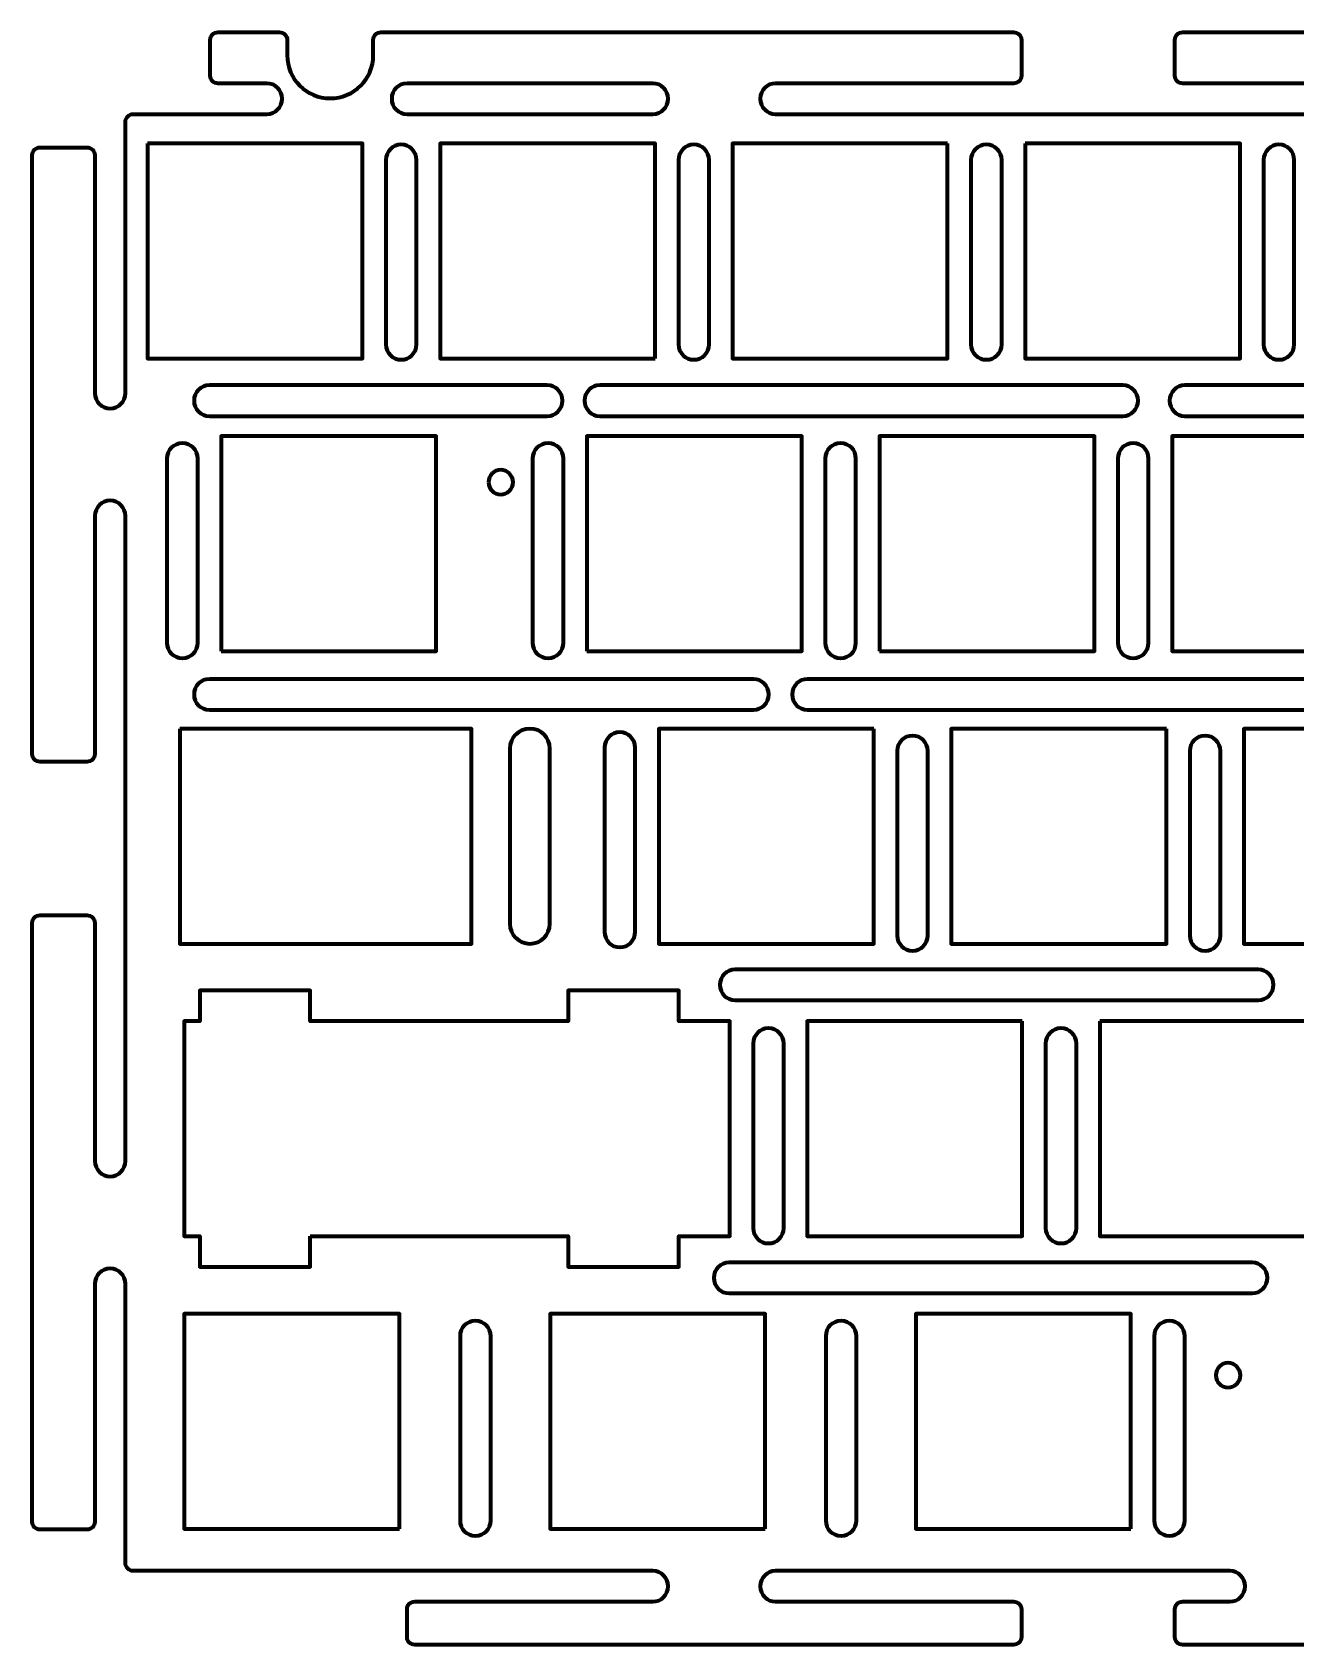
# Model space of a CAD drawing. Header units: millimetres. Extents: x -62 to 277, y -192 to -87.
# Drawn here: x -61.6 to 20.7, y -192.2 to -87.2 of the extents above; entities that cross this region are included whole.
import ezdxf

# ---------------------------------------------------------------- set-up
doc = ezdxf.new("R2010")
doc.units = ezdxf.units.MM
doc.header["$MEASUREMENT"] = 0
doc.layers.add('Layer 1', color=7, linetype='Continuous', lineweight=0)

msp = doc.modelspace()

# ---------------------------------------------------------------- linework, layer by layer
at = {"layer": 'Layer 1', "color": 18, "lineweight": 70, "true_color": 0x010101}
for points, knots in [([(274.63, -134.7), (274.63, -134.7), (276.71, -134.7), (276.71, -134.7), (276.98, -134.7), (277.21, -134.48), (277.21, -134.2), (277.21, -134.2), (277.21, -95.2), (277.21, -95.2), (277.21, -94.92), (276.98, -94.7), (276.71, -94.7), (276.71, -94.7), (274.63, -94.7), (274.63, -94.7), (274.35, -94.7), (274.13, -94.92), (274.13, -95.2), (274.13, -95.2), (274.13, -110.7), (274.13, -110.7), (274.13, -111.25), (273.68, -111.7), (273.13, -111.7), (272.57, -111.7), (272.13, -111.25), (272.13, -110.7), (272.13, -110.7), (272.13, -93.03), (272.13, -93.03), (272.13, -92.76), (271.9, -92.53), (271.63, -92.53), (271.63, -92.53), (232.02, -92.53), (232.02, -92.53), (231.47, -92.53), (231.02, -92.09), (231.02, -91.53), (231.02, -90.98), (231.47, -90.53), (232.02, -90.53), (232.02, -90.53), (252.31, -90.53), (252.31, -90.53), (252.58, -90.53), (252.81, -90.31), (252.81, -90.03), (252.81, -90.03), (252.81, -87.7), (252.81, -87.7), (252.81, -87.42), (252.58, -87.2), (252.31, -87.2), (252.31, -87.2), (213.31, -87.2), (213.31, -87.2), (213.03, -87.2), (212.81, -87.42), (212.81, -87.7), (212.81, -87.7), (212.81, -90.03), (212.81, -90.03), (212.81, -90.31), (213.03, -90.53), (213.31, -90.53), (213.31, -90.53), (214.62, -90.53), (214.62, -90.53), (215.17, -90.53), (215.62, -90.98), (215.62, -91.53), (215.62, -92.09), (215.17, -92.53), (214.62, -92.53), (214.62, -92.53), (212.81, -92.53), (212.81, -92.53), (212.81, -92.53), (203.31, -92.53), (203.31, -92.53), (203.03, -92.53), (202.81, -92.31), (202.81, -92.03), (202.81, -92.03), (202.81, -87.7), (202.81, -87.7), (202.81, -87.42), (202.58, -87.2), (202.31, -87.2), (202.31, -87.2), (163.31, -87.2), (163.31, -87.2), (163.03, -87.2), (162.81, -87.42), (162.81, -87.7), (162.81, -87.7), (162.81, -90.03), (162.81, -90.03), (162.81, -90.31), (163.03, -90.53), (163.31, -90.53), (163.31, -90.53), (178.81, -90.53), (178.81, -90.53), (179.36, -90.53), (179.81, -90.98), (179.81, -91.53), (179.81, -92.09), (179.36, -92.53), (178.81, -92.53), (178.81, -92.53), (162.81, -92.53), (162.81, -92.53), (162.81, -92.53), (136.81, -92.53), (136.81, -92.53), (136.26, -92.53), (135.81, -92.09), (135.81, -91.53), (135.81, -90.98), (136.26, -90.53), (136.81, -90.53), (136.81, -90.53), (152.31, -90.53), (152.31, -90.53), (152.58, -90.53), (152.81, -90.31), (152.81, -90.03), (152.81, -90.03), (152.81, -87.7), (152.81, -87.7), (152.81, -87.42), (152.58, -87.2), (152.31, -87.2), (152.31, -87.2), (113.31, -87.2), (113.31, -87.2), (113.03, -87.2), (112.81, -87.42), (112.81, -87.7), (112.81, -87.7), (112.81, -90.03), (112.81, -90.03), (112.81, -90.31), (113.03, -90.53), (113.31, -90.53), (113.31, -90.53), (128.81, -90.53), (128.81, -90.53), (129.36, -90.53), (129.81, -90.98), (129.81, -91.53), (129.81, -92.09), (129.36, -92.53), (128.81, -92.53), (128.81, -92.53), (112.81, -92.53), (112.81, -92.53), (112.81, -92.53), (86.81, -92.53), (86.81, -92.53), (86.26, -92.53), (85.81, -92.09), (85.81, -91.53), (85.81, -90.98), (86.26, -90.53), (86.81, -90.53), (86.81, -90.53), (102.31, -90.53), (102.31, -90.53), (102.58, -90.53), (102.81, -90.31), (102.81, -90.03), (102.81, -90.03), (102.81, -87.7), (102.81, -87.7), (102.81, -87.42), (102.58, -87.2), (102.31, -87.2), (102.31, -87.2), (63.31, -87.2), (63.31, -87.2), (63.03, -87.2), (62.81, -87.42), (62.81, -87.7), (62.81, -87.7), (62.81, -90.03), (62.81, -90.03), (62.81, -90.31), (63.03, -90.53), (63.31, -90.53), (63.31, -90.53), (78.81, -90.53), (78.81, -90.53), (79.36, -90.53), (79.81, -90.98), (79.81, -91.53), (79.81, -92.09), (79.36, -92.53), (78.81, -92.53), (78.81, -92.53), (62.81, -92.53), (62.81, -92.53), (62.81, -92.53), (36.81, -92.53), (36.81, -92.53), (36.26, -92.53), (35.81, -92.09), (35.81, -91.53), (35.81, -90.98), (36.26, -90.53), (36.81, -90.53), (36.81, -90.53), (52.31, -90.53), (52.31, -90.53), (52.58, -90.53), (52.81, -90.31), (52.81, -90.03), (52.81, -90.03), (52.81, -87.7), (52.81, -87.7), (52.81, -87.42), (52.58, -87.2), (52.31, -87.2), (52.31, -87.2), (13.31, -87.2), (13.31, -87.2), (13.03, -87.2), (12.81, -87.42), (12.81, -87.7), (12.81, -87.7), (12.81, -90.03), (12.81, -90.03), (12.81, -90.31), (13.03, -90.53), (13.31, -90.53), (13.31, -90.53), (28.81, -90.53), (28.81, -90.53), (29.36, -90.53), (29.81, -90.98), (29.81, -91.53), (29.81, -92.09), (29.36, -92.53), (28.81, -92.53), (28.81, -92.53), (13.08, -92.53), (13.08, -92.53), (13.08, -92.53), (12.81, -92.53), (12.81, -92.53), (12.81, -92.53), (-13.19, -92.53), (-13.19, -92.53), (-13.74, -92.53), (-14.19, -92.09), (-14.19, -91.53), (-14.19, -90.98), (-13.74, -90.53), (-13.19, -90.53), (-13.19, -90.53), (2.31, -90.53), (2.31, -90.53), (2.58, -90.53), (2.81, -90.31), (2.81, -90.03), (2.81, -90.03), (2.81, -87.7), (2.81, -87.7), (2.81, -87.42), (2.58, -87.2), (2.31, -87.2), (2.31, -87.2), (-38.89, -87.2), (-38.89, -87.2), (-39.17, -87.2), (-39.39, -87.42), (-39.39, -87.7), (-39.39, -87.7), (-39.39, -88.7), (-39.39, -88.7), (-39.39, -90.25), (-40.65, -91.5), (-42.19, -91.5), (-43.74, -91.5), (-44.99, -90.25), (-44.99, -88.7), (-44.99, -88.7), (-44.99, -87.7), (-44.99, -87.7), (-44.99, -87.42), (-45.22, -87.2), (-45.49, -87.2), (-45.49, -87.2), (-49.5, -87.2), (-49.5, -87.2), (-49.78, -87.2), (-50, -87.42), (-50, -87.7), (-50, -87.7), (-50, -90.03), (-50, -90.03), (-50, -90.31), (-49.78, -90.53), (-49.5, -90.53), (-49.5, -90.53), (-46.32, -90.53), (-46.32, -90.53), (-45.77, -90.53), (-45.32, -90.98), (-45.32, -91.53), (-45.32, -92.09), (-45.77, -92.53), (-46.32, -92.53), (-46.32, -92.53), (-55.02, -92.53), (-55.02, -92.53), (-55.3, -92.53), (-55.52, -92.76), (-55.52, -93.03), (-55.52, -93.03), (-55.52, -110.7), (-55.52, -110.7), (-55.52, -111.25), (-55.97, -111.7), (-56.52, -111.7), (-57.07, -111.7), (-57.52, -111.25), (-57.52, -110.7), (-57.52, -110.7), (-57.52, -95.2), (-57.52, -95.2), (-57.52, -94.92), (-57.75, -94.7), (-58.02, -94.7), (-58.02, -94.7), (-61.09, -94.7), (-61.09, -94.7), (-61.37, -94.7), (-61.59, -94.92), (-61.59, -95.2), (-61.59, -95.2), (-61.59, -134.2), (-61.59, -134.2), (-61.59, -134.48), (-61.37, -134.7), (-61.09, -134.7), (-61.09, -134.7), (-58.02, -134.7), (-58.02, -134.7), (-57.75, -134.7), (-57.52, -134.48), (-57.52, -134.2), (-57.52, -134.2), (-57.52, -118.7), (-57.52, -118.7), (-57.52, -118.15), (-57.07, -117.7), (-56.52, -117.7), (-55.97, -117.7), (-55.52, -118.15), (-55.52, -118.7), (-55.52, -118.7), (-55.52, -160.7), (-55.52, -160.7), (-55.52, -161.25), (-55.97, -161.7), (-56.52, -161.7), (-57.07, -161.7), (-57.52, -161.25), (-57.52, -160.7), (-57.52, -160.7), (-57.52, -145.2), (-57.52, -145.2), (-57.52, -144.92), (-57.75, -144.7), (-58.02, -144.7), (-58.02, -144.7), (-61.09, -144.7), (-61.09, -144.7), (-61.37, -144.7), (-61.59, -144.92), (-61.59, -145.2), (-61.59, -145.2), (-61.59, -184.2), (-61.59, -184.2), (-61.59, -184.48), (-61.37, -184.7), (-61.09, -184.7), (-61.09, -184.7), (-58.02, -184.7), (-58.02, -184.7), (-57.75, -184.7), (-57.52, -184.48), (-57.52, -184.2), (-57.52, -184.2), (-57.52, -168.7), (-57.52, -168.7), (-57.52, -168.15), (-57.07, -167.7), (-56.52, -167.7), (-55.97, -167.7), (-55.52, -168.15), (-55.52, -168.7), (-55.52, -168.7), (-55.52, -186.89), (-55.52, -186.89), (-55.52, -187.17), (-55.3, -187.39), (-55.02, -187.39), (-55.02, -187.39), (-21.19, -187.39), (-21.19, -187.39), (-20.64, -187.39), (-20.19, -187.84), (-20.19, -188.39), (-20.19, -188.95), (-20.64, -189.39), (-21.19, -189.39), (-21.19, -189.39), (-36.69, -189.39), (-36.69, -189.39), (-36.97, -189.39), (-37.19, -189.62), (-37.19, -189.89), (-37.19, -189.89), (-37.19, -191.7), (-37.19, -191.7), (-37.19, -191.98), (-36.97, -192.2), (-36.69, -192.2), (-36.69, -192.2), (2.31, -192.2), (2.31, -192.2), (2.58, -192.2), (2.81, -191.98), (2.81, -191.7), (2.81, -191.7), (2.81, -189.89), (2.81, -189.89), (2.81, -189.62), (2.58, -189.39), (2.31, -189.39), (2.31, -189.39), (-13.19, -189.39), (-13.19, -189.39), (-13.74, -189.39), (-14.19, -188.95), (-14.19, -188.39), (-14.19, -187.84), (-13.74, -187.39), (-13.19, -187.39), (-13.19, -187.39), (16.38, -187.39), (16.38, -187.39), (16.93, -187.39), (17.38, -187.84), (17.38, -188.39), (17.38, -188.95), (16.93, -189.39), (16.38, -189.39), (16.38, -189.39), (13.31, -189.39), (13.31, -189.39), (13.03, -189.39), (12.81, -189.62), (12.81, -189.89), (12.81, -189.89), (12.81, -191.7), (12.81, -191.7), (12.81, -191.98), (13.03, -192.2), (13.31, -192.2), (13.31, -192.2), (52.31, -192.2), (52.31, -192.2), (52.58, -192.2), (52.81, -191.98), (52.81, -191.7), (52.81, -191.7), (52.81, -187.89), (52.81, -187.89), (52.81, -187.62), (53.03, -187.39), (53.31, -187.39), (53.31, -187.39), (78.81, -187.39), (78.81, -187.39), (79.36, -187.39), (79.81, -187.84), (79.81, -188.39), (79.81, -188.95), (79.36, -189.39), (78.81, -189.39), (78.81, -189.39), (63.31, -189.39), (63.31, -189.39), (63.03, -189.39), (62.81, -189.62), (62.81, -189.89), (62.81, -189.89), (62.81, -191.7), (62.81, -191.7), (62.81, -191.98), (63.03, -192.2), (63.31, -192.2), (63.31, -192.2), (102.31, -192.2), (102.31, -192.2), (102.58, -192.2), (102.81, -191.98), (102.81, -191.7), (102.81, -191.7), (102.81, -189.89), (102.81, -189.89), (102.81, -189.62), (102.58, -189.39), (102.31, -189.39), (102.31, -189.39), (101.67, -189.39), (101.67, -189.39), (101.11, -189.39), (100.67, -188.95), (100.67, -188.39), (100.67, -187.84), (101.11, -187.39), (101.67, -187.39), (101.67, -187.39), (114.29, -187.39), (114.29, -187.39), (114.84, -187.39), (115.29, -187.84), (115.29, -188.39), (115.29, -188.95), (114.84, -189.39), (114.29, -189.39), (114.29, -189.39), (113.31, -189.39), (113.31, -189.39), (113.03, -189.39), (112.81, -189.62), (112.81, -189.89), (112.81, -189.89), (112.81, -191.7), (112.81, -191.7), (112.81, -191.98), (113.03, -192.2), (113.31, -192.2), (113.31, -192.2), (152.31, -192.2), (152.31, -192.2), (152.58, -192.2), (152.81, -191.98), (152.81, -191.7), (152.81, -191.7), (152.81, -189.89), (152.81, -189.89), (152.81, -189.62), (152.58, -189.39), (152.31, -189.39), (152.31, -189.39), (136.81, -189.39), (136.81, -189.39), (136.26, -189.39), (135.81, -188.95), (135.81, -188.39), (135.81, -187.84), (136.26, -187.39), (136.81, -187.39), (136.81, -187.39), (178.81, -187.39), (178.81, -187.39), (179.36, -187.39), (179.81, -187.84), (179.81, -188.39), (179.81, -188.95), (179.36, -189.39), (178.81, -189.39), (178.81, -189.39), (163.31, -189.39), (163.31, -189.39), (163.03, -189.39), (162.81, -189.62), (162.81, -189.89), (162.81, -189.89), (162.81, -191.7), (162.81, -191.7), (162.81, -191.98), (163.03, -192.2), (163.31, -192.2), (163.31, -192.2), (202.31, -192.2), (202.31, -192.2), (202.58, -192.2), (202.81, -191.98), (202.81, -191.7), (202.81, -191.7), (202.81, -189.89), (202.81, -189.89), (202.81, -189.62), (202.58, -189.39), (202.31, -189.39), (202.31, -189.39), (186.81, -189.39), (186.81, -189.39), (186.26, -189.39), (185.81, -188.95), (185.81, -188.39), (185.81, -187.84), (186.26, -187.39), (186.81, -187.39), (186.81, -187.39), (228.81, -187.39), (228.81, -187.39), (229.36, -187.39), (229.81, -187.84), (229.81, -188.39), (229.81, -188.95), (229.36, -189.39), (228.81, -189.39), (228.81, -189.39), (213.31, -189.39), (213.31, -189.39), (213.03, -189.39), (212.81, -189.62), (212.81, -189.89), (212.81, -189.89), (212.81, -191.7), (212.81, -191.7), (212.81, -191.98), (213.03, -192.2), (213.31, -192.2), (213.31, -192.2), (254.51, -192.2), (254.51, -192.2), (254.78, -192.2), (255.01, -191.98), (255.01, -191.7), (255.01, -191.7), (255.01, -190.7), (255.01, -190.7), (255.01, -189.15), (256.26, -187.9), (257.81, -187.9), (259.35, -187.9), (260.61, -189.15), (260.61, -190.7), (260.61, -190.7), (260.61, -191.7), (260.61, -191.7), (260.61, -191.98), (260.83, -192.2), (261.11, -192.2), (261.11, -192.2), (263.33, -192.2), (263.33, -192.2), (263.6, -192.2), (263.83, -191.98), (263.83, -191.7), (263.83, -191.7), (263.83, -187.89), (263.83, -187.89), (263.83, -187.62), (264.05, -187.39), (264.33, -187.39), (264.33, -187.39), (271.63, -187.39), (271.63, -187.39), (271.9, -187.39), (272.13, -187.17), (272.13, -186.89), (272.13, -186.89), (272.13, -168.7), (272.13, -168.7), (272.13, -168.15), (272.57, -167.7), (273.13, -167.7), (273.68, -167.7), (274.13, -168.15), (274.13, -168.7), (274.13, -168.7), (274.13, -184.2), (274.13, -184.2), (274.13, -184.48), (274.35, -184.7), (274.63, -184.7), (274.63, -184.7), (276.71, -184.7), (276.71, -184.7), (276.98, -184.7), (277.21, -184.48), (277.21, -184.2), (277.21, -184.2), (277.21, -145.2), (277.21, -145.2), (277.21, -144.92), (276.98, -144.7), (276.71, -144.7), (276.71, -144.7), (274.63, -144.7), (274.63, -144.7), (274.35, -144.7), (274.13, -144.92), (274.13, -145.2), (274.13, -145.2), (274.13, -160.7), (274.13, -160.7), (274.13, -161.25), (273.68, -161.7), (273.13, -161.7), (272.57, -161.7), (272.13, -161.25), (272.13, -160.7), (272.13, -160.7), (272.13, -134.7), (272.13, -134.7), (272.13, -134.7), (272.13, -118.7), (272.13, -118.7), (272.13, -118.15), (272.57, -117.7), (273.13, -117.7), (273.68, -117.7), (274.13, -118.15), (274.13, -118.7), (274.13, -118.7), (274.13, -134.2), (274.13, -134.2), (274.13, -134.48), (274.35, -134.7), (274.63, -134.7)], [0, 0, 0, 0, 1, 1, 1, 2, 2, 2, 3, 3, 3, 4, 4, 4, 5, 5, 5, 6, 6, 6, 7, 7, 7, 8, 8, 8, 9, 9, 9, 10, 10, 10, 11, 11, 11, 12, 12, 12, 13, 13, 13, 14, 14, 14, 15, 15, 15, 16, 16, 16, 17, 17, 17, 18, 18, 18, 19, 19, 19, 20, 20, 20, 21, 21, 21, 22, 22, 22, 23, 23, 23, 24, 24, 24, 25, 25, 25, 26, 26, 26, 27, 27, 27, 28, 28, 28, 29, 29, 29, 30, 30, 30, 31, 31, 31, 32, 32, 32, 33, 33, 33, 34, 34, 34, 35, 35, 35, 36, 36, 36, 37, 37, 37, 38, 38, 38, 39, 39, 39, 40, 40, 40, 41, 41, 41, 42, 42, 42, 43, 43, 43, 44, 44, 44, 45, 45, 45, 46, 46, 46, 47, 47, 47, 48, 48, 48, 49, 49, 49, 50, 50, 50, 51, 51, 51, 52, 52, 52, 53, 53, 53, 54, 54, 54, 55, 55, 55, 56, 56, 56, 57, 57, 57, 58, 58, 58, 59, 59, 59, 60, 60, 60, 61, 61, 61, 62, 62, 62, 63, 63, 63, 64, 64, 64, 65, 65, 65, 66, 66, 66, 67, 67, 67, 68, 68, 68, 69, 69, 69, 70, 70, 70, 71, 71, 71, 72, 72, 72, 73, 73, 73, 74, 74, 74, 75, 75, 75, 76, 76, 76, 77, 77, 77, 78, 78, 78, 79, 79, 79, 80, 80, 80, 81, 81, 81, 82, 82, 82, 83, 83, 83, 84, 84, 84, 85, 85, 85, 86, 86, 86, 87, 87, 87, 88, 88, 88, 89, 89, 89, 90, 90, 90, 91, 91, 91, 92, 92, 92, 93, 93, 93, 94, 94, 94, 95, 95, 95, 96, 96, 96, 97, 97, 97, 98, 98, 98, 99, 99, 99, 100, 100, 100, 101, 101, 101, 102, 102, 102, 103, 103, 103, 104, 104, 104, 105, 105, 105, 106, 106, 106, 107, 107, 107, 108, 108, 108, 109, 109, 109, 110, 110, 110, 111, 111, 111, 112, 112, 112, 113, 113, 113, 114, 114, 114, 115, 115, 115, 116, 116, 116, 117, 117, 117, 118, 118, 118, 119, 119, 119, 120, 120, 120, 121, 121, 121, 122, 122, 122, 123, 123, 123, 124, 124, 124, 125, 125, 125, 126, 126, 126, 127, 127, 127, 128, 128, 128, 129, 129, 129, 130, 130, 130, 131, 131, 131, 132, 132, 132, 133, 133, 133, 134, 134, 134, 135, 135, 135, 136, 136, 136, 137, 137, 137, 138, 138, 138, 139, 139, 139, 140, 140, 140, 141, 141, 141, 142, 142, 142, 143, 143, 143, 144, 144, 144, 145, 145, 145, 146, 146, 146, 147, 147, 147, 148, 148, 148, 149, 149, 149, 150, 150, 150, 151, 151, 151, 152, 152, 152, 153, 153, 153, 154, 154, 154, 155, 155, 155, 156, 156, 156, 157, 157, 157, 158, 158, 158, 159, 159, 159, 160, 160, 160, 161, 161, 161, 162, 162, 162, 163, 163, 163, 164, 164, 164, 165, 165, 165, 166, 166, 166, 167, 167, 167, 168, 168, 168, 169, 169, 169, 170, 170, 170, 171, 171, 171, 172, 172, 172, 173, 173, 173, 174, 174, 174, 175, 175, 175, 176, 176, 176, 177, 177, 177, 178, 178, 178, 179, 179, 179, 180, 180, 180, 181, 181, 181, 182, 182, 182, 183, 183, 183, 184, 184, 184, 185, 185, 185, 186, 186, 186, 187, 187, 187, 188, 188, 188, 189, 189, 189, 190, 190, 190, 191, 191, 191, 192, 192, 192, 193, 193, 193, 194, 194, 194, 195, 195, 195, 196, 196, 196, 197, 197, 197, 198, 198, 198, 199, 199, 199, 200, 200, 200, 201, 201, 201, 202, 202, 202, 203, 203, 203, 204, 204, 204, 205, 205, 205, 206, 206, 206, 207, 207, 207, 208, 208, 208, 209, 209, 209, 210, 210, 210, 211, 211, 211, 212, 212, 212, 213, 213, 213, 214, 214, 214, 215, 215, 215, 216, 216, 216, 217, 217, 217, 218, 218, 218, 219, 219, 219, 220, 220, 220, 221, 221, 221, 222, 222, 222, 223, 223, 223, 224, 224, 224, 225, 225, 225, 226, 226, 226, 227, 227, 227, 228, 228, 228, 229, 229, 229, 230, 230, 230, 231, 231, 231, 232, 232, 232, 233, 233, 233, 234, 234, 234, 235, 235, 235, 236, 236, 236, 237, 237, 237, 238, 238, 238, 239, 239, 239, 240, 240, 240, 241, 241, 241, 242, 242, 242, 243, 243, 243, 244, 244, 244, 244]), ([(-21.19, -92.53), (-21.19, -92.53), (-37.19, -92.53), (-37.19, -92.53), (-37.74, -92.53), (-38.19, -92.09), (-38.19, -91.53), (-38.19, -91.53), (-38.19, -91.53), (-38.19, -91.53), (-38.19, -90.98), (-37.74, -90.53), (-37.19, -90.53), (-37.19, -90.53), (-21.19, -90.53), (-21.19, -90.53), (-20.64, -90.53), (-20.19, -90.98), (-20.19, -91.53), (-20.19, -91.53), (-20.19, -91.53), (-20.19, -91.53), (-20.19, -92.09), (-20.64, -92.53), (-21.19, -92.53)], [0, 0, 0, 0, 1, 1, 1, 2, 2, 2, 3, 3, 3, 4, 4, 4, 5, 5, 5, 6, 6, 6, 7, 7, 7, 8, 8, 8, 8]), ([(-54.09, -94.45), (-54.09, -94.45), (-40.09, -94.45), (-40.09, -94.45), (-40.09, -94.45), (-40.09, -108.45), (-40.09, -108.45), (-40.09, -108.45), (-54.09, -108.45), (-54.09, -108.45), (-54.09, -108.45), (-54.09, -94.45), (-54.09, -94.45)], [0, 0, 0, 0, 1, 1, 1, 2, 2, 2, 3, 3, 3, 4, 4, 4, 4]), ([(-21.04, -108.45), (-21.04, -108.45), (-35.04, -108.45), (-35.04, -108.45), (-35.04, -108.45), (-35.04, -94.45), (-35.04, -94.45), (-35.04, -94.45), (-21.04, -94.45), (-21.04, -94.45), (-21.04, -94.45), (-21.04, -108.45), (-21.04, -108.45)], [0, 0, 0, 0, 1, 1, 1, 2, 2, 2, 3, 3, 3, 4, 4, 4, 4]), ([(-1.99, -94.45), (-1.99, -94.45), (-1.99, -108.45), (-1.99, -108.45), (-1.99, -108.45), (-15.99, -108.45), (-15.99, -108.45), (-15.99, -108.45), (-15.99, -94.45), (-15.99, -94.45), (-15.99, -94.45), (-1.99, -94.45), (-1.99, -94.45)], [0, 0, 0, 0, 1, 1, 1, 2, 2, 2, 3, 3, 3, 4, 4, 4, 4]), ([(3.06, -94.45), (3.06, -94.45), (17.06, -94.45), (17.06, -94.45), (17.06, -94.45), (17.06, -108.45), (17.06, -108.45), (17.06, -108.45), (3.06, -108.45), (3.06, -108.45), (3.06, -108.45), (3.06, -94.45), (3.06, -94.45)], [0, 0, 0, 0, 1, 1, 1, 2, 2, 2, 3, 3, 3, 4, 4, 4, 4]), ([(-38.57, -95.52), (-38.57, -94.97), (-38.12, -94.52), (-37.57, -94.52), (-37.01, -94.52), (-36.57, -94.97), (-36.57, -95.52), (-36.57, -95.52), (-36.57, -107.52), (-36.57, -107.52), (-36.57, -108.08), (-37.01, -108.52), (-37.57, -108.52), (-38.12, -108.52), (-38.57, -108.08), (-38.57, -107.52), (-38.57, -107.52), (-38.57, -95.52), (-38.57, -95.52)], [0, 0, 0, 0, 1, 1, 1, 2, 2, 2, 3, 3, 3, 4, 4, 4, 5, 5, 5, 6, 6, 6, 6]), ([(-19.52, -107.52), (-19.52, -107.52), (-19.52, -95.52), (-19.52, -95.52), (-19.52, -94.97), (-19.07, -94.52), (-18.52, -94.52), (-17.96, -94.52), (-17.52, -94.97), (-17.52, -95.52), (-17.52, -95.52), (-17.52, -107.52), (-17.52, -107.52), (-17.52, -108.08), (-17.96, -108.52), (-18.52, -108.52), (-19.07, -108.52), (-19.52, -108.08), (-19.52, -107.52)], [0, 0, 0, 0, 1, 1, 1, 2, 2, 2, 3, 3, 3, 4, 4, 4, 5, 5, 5, 6, 6, 6, 6]), ([(-0.47, -95.52), (-0.47, -94.97), (-0.02, -94.52), (0.53, -94.52), (1.09, -94.52), (1.53, -94.97), (1.53, -95.52), (1.53, -95.52), (1.53, -107.52), (1.53, -107.52), (1.53, -108.08), (1.09, -108.52), (0.53, -108.52), (-0.02, -108.52), (-0.47, -108.08), (-0.47, -107.52), (-0.47, -107.52), (-0.47, -95.52), (-0.47, -95.52)], [0, 0, 0, 0, 1, 1, 1, 2, 2, 2, 3, 3, 3, 4, 4, 4, 5, 5, 5, 6, 6, 6, 6]), ([(18.58, -95.52), (18.58, -94.97), (19.03, -94.52), (19.58, -94.52), (20.14, -94.52), (20.58, -94.97), (20.58, -95.52), (20.58, -95.52), (20.58, -107.52), (20.58, -107.52), (20.58, -108.08), (20.14, -108.52), (19.58, -108.52), (19.03, -108.52), (18.58, -108.08), (18.58, -107.52), (18.58, -107.52), (18.58, -95.52), (18.58, -95.52)], [0, 0, 0, 0, 1, 1, 1, 2, 2, 2, 3, 3, 3, 4, 4, 4, 5, 5, 5, 6, 6, 6, 6]), ([(-28.06, -110.19), (-27.51, -110.19), (-27.06, -110.64), (-27.06, -111.19), (-27.06, -111.74), (-27.51, -112.19), (-28.06, -112.19), (-28.06, -112.19), (-50.06, -112.19), (-50.06, -112.19), (-50.61, -112.19), (-51.06, -111.74), (-51.06, -111.19), (-51.06, -110.64), (-50.61, -110.19), (-50.06, -110.19), (-50.06, -110.19), (-28.06, -110.19), (-28.06, -110.19)], [0, 0, 0, 0, 1, 1, 1, 2, 2, 2, 3, 3, 3, 4, 4, 4, 5, 5, 5, 6, 6, 6, 6]), ([(9.41, -110.19), (9.96, -110.19), (10.41, -110.64), (10.41, -111.19), (10.41, -111.74), (9.96, -112.19), (9.41, -112.19), (9.41, -112.19), (-24.64, -112.19), (-24.64, -112.19), (-25.2, -112.19), (-25.64, -111.74), (-25.64, -111.19), (-25.64, -110.64), (-25.2, -110.19), (-24.64, -110.19), (-24.64, -110.19), (9.41, -110.19), (9.41, -110.19)], [0, 0, 0, 0, 1, 1, 1, 2, 2, 2, 3, 3, 3, 4, 4, 4, 5, 5, 5, 6, 6, 6, 6]), ([(47.51, -110.19), (48.06, -110.19), (48.51, -110.64), (48.51, -111.19), (48.51, -111.74), (48.06, -112.19), (47.51, -112.19), (47.51, -112.19), (13.46, -112.19), (13.46, -112.19), (12.9, -112.19), (12.46, -111.74), (12.46, -111.19), (12.46, -110.64), (12.9, -110.19), (13.46, -110.19), (13.46, -110.19), (47.51, -110.19), (47.51, -110.19)], [0, 0, 0, 0, 1, 1, 1, 2, 2, 2, 3, 3, 3, 4, 4, 4, 5, 5, 5, 6, 6, 6, 6]), ([(-52.82, -126.96), (-52.82, -126.96), (-52.82, -114.96), (-52.82, -114.96), (-52.82, -114.4), (-52.37, -113.96), (-51.82, -113.96), (-51.26, -113.96), (-50.82, -114.4), (-50.82, -114.96), (-50.82, -114.96), (-50.82, -126.96), (-50.82, -126.96), (-50.82, -127.51), (-51.26, -127.96), (-51.82, -127.96), (-52.37, -127.96), (-52.82, -127.51), (-52.82, -126.96)], [0, 0, 0, 0, 1, 1, 1, 2, 2, 2, 3, 3, 3, 4, 4, 4, 5, 5, 5, 6, 6, 6, 6]), ([(-49.29, -127.5), (-49.29, -127.5), (-49.29, -113.5), (-49.29, -113.5), (-49.29, -113.5), (-35.29, -113.5), (-35.29, -113.5), (-35.29, -113.5), (-35.29, -127.5), (-35.29, -127.5), (-35.29, -127.5), (-49.29, -127.5), (-49.29, -127.5)], [0, 0, 0, 0, 1, 1, 1, 2, 2, 2, 3, 3, 3, 4, 4, 4, 4]), ([(-29.01, -126.96), (-29.01, -126.96), (-29.01, -114.96), (-29.01, -114.96), (-29.01, -114.4), (-28.56, -113.96), (-28.01, -113.96), (-27.45, -113.96), (-27.01, -114.4), (-27.01, -114.96), (-27.01, -114.96), (-27.01, -126.96), (-27.01, -126.96), (-27.01, -127.51), (-27.45, -127.96), (-28.01, -127.96), (-28.56, -127.96), (-29.01, -127.51), (-29.01, -126.96)], [0, 0, 0, 0, 1, 1, 1, 2, 2, 2, 3, 3, 3, 4, 4, 4, 5, 5, 5, 6, 6, 6, 6]), ([(-25.48, -127.5), (-25.48, -127.5), (-25.48, -113.5), (-25.48, -113.5), (-25.48, -113.5), (-11.48, -113.5), (-11.48, -113.5), (-11.48, -113.5), (-11.48, -127.5), (-11.48, -127.5), (-11.48, -127.5), (-25.48, -127.5), (-25.48, -127.5)], [0, 0, 0, 0, 1, 1, 1, 2, 2, 2, 3, 3, 3, 4, 4, 4, 4]), ([(-9.96, -126.96), (-9.96, -126.96), (-9.96, -114.96), (-9.96, -114.96), (-9.96, -114.4), (-9.51, -113.96), (-8.96, -113.96), (-8.4, -113.96), (-7.96, -114.4), (-7.96, -114.96), (-7.96, -114.96), (-7.96, -126.96), (-7.96, -126.96), (-7.96, -127.51), (-8.4, -127.96), (-8.96, -127.96), (-9.51, -127.96), (-9.96, -127.51), (-9.96, -126.96)], [0, 0, 0, 0, 1, 1, 1, 2, 2, 2, 3, 3, 3, 4, 4, 4, 5, 5, 5, 6, 6, 6, 6]), ([(-6.43, -127.5), (-6.43, -127.5), (-6.43, -113.5), (-6.43, -113.5), (-6.43, -113.5), (7.57, -113.5), (7.57, -113.5), (7.57, -113.5), (7.57, -127.5), (7.57, -127.5), (7.57, -127.5), (-6.43, -127.5), (-6.43, -127.5)], [0, 0, 0, 0, 1, 1, 1, 2, 2, 2, 3, 3, 3, 4, 4, 4, 4]), ([(11.09, -126.96), (11.09, -127.51), (10.65, -127.96), (10.09, -127.96), (9.54, -127.96), (9.09, -127.51), (9.09, -126.96), (9.09, -126.96), (9.09, -114.96), (9.09, -114.96), (9.09, -114.4), (9.54, -113.96), (10.09, -113.96), (10.65, -113.96), (11.09, -114.4), (11.09, -114.96), (11.09, -114.96), (11.09, -126.96), (11.09, -126.96)], [0, 0, 0, 0, 1, 1, 1, 2, 2, 2, 3, 3, 3, 4, 4, 4, 5, 5, 5, 6, 6, 6, 6]), ([(26.62, -127.5), (26.62, -127.5), (12.62, -127.5), (12.62, -127.5), (12.62, -127.5), (12.62, -113.5), (12.62, -113.5), (12.62, -113.5), (26.62, -113.5), (26.62, -113.5), (26.62, -113.5), (26.62, -127.5), (26.62, -127.5)], [0, 0, 0, 0, 1, 1, 1, 2, 2, 2, 3, 3, 3, 4, 4, 4, 4]), ([(-31.89, -116.5), (-31.89, -116.06), (-31.53, -115.7), (-31.09, -115.7), (-30.65, -115.7), (-30.29, -116.06), (-30.29, -116.5), (-30.29, -116.94), (-30.65, -117.3), (-31.09, -117.3), (-31.53, -117.3), (-31.89, -116.94), (-31.89, -116.5)], [0, 0, 0, 0, 1, 1, 1, 2, 2, 2, 3, 3, 3, 4, 4, 4, 4]), ([(-14.64, -129.32), (-14.09, -129.32), (-13.64, -129.77), (-13.64, -130.32), (-13.64, -130.88), (-14.09, -131.32), (-14.64, -131.32), (-14.64, -131.32), (-50.06, -131.32), (-50.06, -131.32), (-50.61, -131.32), (-51.06, -130.88), (-51.06, -130.32), (-51.06, -129.77), (-50.61, -129.32), (-50.06, -129.32), (-50.06, -129.32), (-14.64, -129.32), (-14.64, -129.32)], [0, 0, 0, 0, 1, 1, 1, 2, 2, 2, 3, 3, 3, 4, 4, 4, 5, 5, 5, 6, 6, 6, 6]), ([(22.93, -129.32), (23.48, -129.32), (23.93, -129.77), (23.93, -130.32), (23.93, -130.88), (23.48, -131.32), (22.93, -131.32), (22.93, -131.32), (-11.12, -131.32), (-11.12, -131.32), (-11.67, -131.32), (-12.12, -130.88), (-12.12, -130.32), (-12.12, -129.77), (-11.67, -129.32), (-11.12, -129.32), (-11.12, -129.32), (22.93, -129.32), (22.93, -129.32)], [0, 0, 0, 0, 1, 1, 1, 2, 2, 2, 3, 3, 3, 4, 4, 4, 5, 5, 5, 6, 6, 6, 6]), ([(-51.99, -132.55), (-51.99, -132.55), (-32.99, -132.55), (-32.99, -132.55), (-32.99, -132.55), (-32.99, -146.55), (-32.99, -146.55), (-32.99, -146.55), (-51.99, -146.55), (-51.99, -146.55), (-51.99, -146.55), (-51.99, -132.55), (-51.99, -132.55)], [0, 0, 0, 0, 1, 1, 1, 2, 2, 2, 3, 3, 3, 4, 4, 4, 4]), ([(-30.49, -133.85), (-30.49, -133.13), (-29.91, -132.55), (-29.19, -132.55), (-28.47, -132.55), (-27.89, -133.13), (-27.89, -133.85), (-27.89, -133.85), (-27.89, -145.25), (-27.89, -145.25), (-27.89, -145.97), (-28.47, -146.55), (-29.19, -146.55), (-29.91, -146.55), (-30.49, -145.97), (-30.49, -145.25), (-30.49, -145.25), (-30.49, -133.85), (-30.49, -133.85)], [0, 0, 0, 0, 1, 1, 1, 2, 2, 2, 3, 3, 3, 4, 4, 4, 5, 5, 5, 6, 6, 6, 6]), ([(-22.33, -133.78), (-22.33, -133.78), (-22.33, -145.78), (-22.33, -145.78), (-22.33, -146.33), (-22.78, -146.78), (-23.33, -146.78), (-23.89, -146.78), (-24.33, -146.33), (-24.33, -145.78), (-24.33, -145.78), (-24.33, -133.78), (-24.33, -133.78), (-24.33, -133.23), (-23.89, -132.78), (-23.33, -132.78), (-22.78, -132.78), (-22.33, -133.23), (-22.33, -133.78)], [0, 0, 0, 0, 1, 1, 1, 2, 2, 2, 3, 3, 3, 4, 4, 4, 5, 5, 5, 6, 6, 6, 6]), ([(-6.8, -132.55), (-6.8, -132.55), (-6.8, -146.55), (-6.8, -146.55), (-6.8, -146.55), (-20.8, -146.55), (-20.8, -146.55), (-20.8, -146.55), (-20.8, -132.55), (-20.8, -132.55), (-20.8, -132.55), (-6.8, -132.55), (-6.8, -132.55)], [0, 0, 0, 0, 1, 1, 1, 2, 2, 2, 3, 3, 3, 4, 4, 4, 4]), ([(-3.28, -134.01), (-3.28, -134.01), (-3.28, -146.01), (-3.28, -146.01), (-3.28, -146.56), (-3.72, -147.01), (-4.28, -147.01), (-4.83, -147.01), (-5.28, -146.56), (-5.28, -146.01), (-5.28, -146.01), (-5.28, -134.01), (-5.28, -134.01), (-5.28, -133.45), (-4.83, -133.01), (-4.28, -133.01), (-3.72, -133.01), (-3.28, -133.45), (-3.28, -134.01)], [0, 0, 0, 0, 1, 1, 1, 2, 2, 2, 3, 3, 3, 4, 4, 4, 5, 5, 5, 6, 6, 6, 6]), ([(12.25, -132.55), (12.25, -132.55), (12.25, -146.55), (12.25, -146.55), (12.25, -146.55), (-1.75, -146.55), (-1.75, -146.55), (-1.75, -146.55), (-1.75, -132.55), (-1.75, -132.55), (-1.75, -132.55), (12.25, -132.55), (12.25, -132.55)], [0, 0, 0, 0, 1, 1, 1, 2, 2, 2, 3, 3, 3, 4, 4, 4, 4]), ([(15.77, -134.01), (15.77, -134.01), (15.77, -146.01), (15.77, -146.01), (15.77, -146.56), (15.33, -147.01), (14.77, -147.01), (14.22, -147.01), (13.77, -146.56), (13.77, -146.01), (13.77, -146.01), (13.77, -134.01), (13.77, -134.01), (13.77, -133.45), (14.22, -133.01), (14.77, -133.01), (15.33, -133.01), (15.77, -133.45), (15.77, -134.01)], [0, 0, 0, 0, 1, 1, 1, 2, 2, 2, 3, 3, 3, 4, 4, 4, 5, 5, 5, 6, 6, 6, 6]), ([(31.3, -132.55), (31.3, -132.55), (31.3, -146.55), (31.3, -146.55), (31.3, -146.55), (17.3, -146.55), (17.3, -146.55), (17.3, -146.55), (17.3, -132.55), (17.3, -132.55), (17.3, -132.55), (31.3, -132.55), (31.3, -132.55)], [0, 0, 0, 0, 1, 1, 1, 2, 2, 2, 3, 3, 3, 4, 4, 4, 4]), ([(-15.82, -150.23), (-16.38, -150.23), (-16.82, -149.78), (-16.82, -149.23), (-16.82, -148.68), (-16.38, -148.23), (-15.82, -148.23), (-15.82, -148.23), (18.23, -148.23), (18.23, -148.23), (18.78, -148.23), (19.23, -148.68), (19.23, -149.23), (19.23, -149.78), (18.78, -150.23), (18.23, -150.23), (18.23, -150.23), (-15.82, -150.23), (-15.82, -150.23)], [0, 0, 0, 0, 1, 1, 1, 2, 2, 2, 3, 3, 3, 4, 4, 4, 5, 5, 5, 6, 6, 6, 6]), ([(-43.49, -165.6), (-43.49, -165.6), (-43.49, -167.6), (-43.49, -167.6), (-43.49, -167.6), (-50.69, -167.6), (-50.69, -167.6), (-50.69, -167.6), (-50.69, -165.6), (-50.69, -165.6), (-50.69, -165.6), (-51.69, -165.6), (-51.69, -165.6), (-51.69, -165.6), (-51.69, -151.6), (-51.69, -151.6), (-51.69, -151.6), (-50.69, -151.6), (-50.69, -151.6), (-50.69, -151.6), (-50.69, -149.6), (-50.69, -149.6), (-50.69, -149.6), (-43.49, -149.6), (-43.49, -149.6), (-43.49, -149.6), (-43.49, -151.6), (-43.49, -151.6), (-43.49, -151.6), (-26.69, -151.6), (-26.69, -151.6), (-26.69, -151.6), (-26.69, -149.6), (-26.69, -149.6), (-26.69, -149.6), (-19.49, -149.6), (-19.49, -149.6), (-19.49, -149.6), (-19.49, -151.6), (-19.49, -151.6), (-19.49, -151.6), (-16.18, -151.6), (-16.18, -151.6), (-16.18, -151.6), (-16.18, -165.6), (-16.18, -165.6), (-16.18, -165.6), (-19.49, -165.6), (-19.49, -165.6), (-19.49, -165.6), (-19.49, -167.6), (-19.49, -167.6), (-19.49, -167.6), (-26.69, -167.6), (-26.69, -167.6), (-26.69, -167.6), (-26.69, -165.6), (-26.69, -165.6), (-26.69, -165.6), (-43.49, -165.6), (-43.49, -165.6)], [0, 0, 0, 0, 1, 1, 1, 2, 2, 2, 3, 3, 3, 4, 4, 4, 5, 5, 5, 6, 6, 6, 7, 7, 7, 8, 8, 8, 9, 9, 9, 10, 10, 10, 11, 11, 11, 12, 12, 12, 13, 13, 13, 14, 14, 14, 15, 15, 15, 16, 16, 16, 17, 17, 17, 18, 18, 18, 19, 19, 19, 20, 20, 20, 20]), ([(-12.66, -153.06), (-12.66, -153.06), (-12.66, -165.06), (-12.66, -165.06), (-12.66, -165.61), (-13.1, -166.06), (-13.66, -166.06), (-14.21, -166.06), (-14.66, -165.61), (-14.66, -165.06), (-14.66, -165.06), (-14.66, -153.06), (-14.66, -153.06), (-14.66, -152.5), (-14.21, -152.06), (-13.66, -152.06), (-13.1, -152.06), (-12.66, -152.5), (-12.66, -153.06)], [0, 0, 0, 0, 1, 1, 1, 2, 2, 2, 3, 3, 3, 4, 4, 4, 5, 5, 5, 6, 6, 6, 6]), ([(2.87, -151.6), (2.87, -151.6), (2.87, -165.6), (2.87, -165.6), (2.87, -165.6), (-11.13, -165.6), (-11.13, -165.6), (-11.13, -165.6), (-11.13, -151.6), (-11.13, -151.6), (-11.13, -151.6), (2.87, -151.6), (2.87, -151.6)], [0, 0, 0, 0, 1, 1, 1, 2, 2, 2, 3, 3, 3, 4, 4, 4, 4]), ([(6.39, -153.06), (6.39, -153.06), (6.39, -165.06), (6.39, -165.06), (6.39, -165.61), (5.95, -166.06), (5.39, -166.06), (4.84, -166.06), (4.39, -165.61), (4.39, -165.06), (4.39, -165.06), (4.39, -153.06), (4.39, -153.06), (4.39, -152.5), (4.84, -152.06), (5.39, -152.06), (5.95, -152.06), (6.39, -152.5), (6.39, -153.06)], [0, 0, 0, 0, 1, 1, 1, 2, 2, 2, 3, 3, 3, 4, 4, 4, 5, 5, 5, 6, 6, 6, 6]), ([(7.92, -151.6), (7.92, -151.6), (21.92, -151.6), (21.92, -151.6), (21.92, -151.6), (21.92, -165.6), (21.92, -165.6), (21.92, -165.6), (7.92, -165.6), (7.92, -165.6), (7.92, -165.6), (7.92, -151.6), (7.92, -151.6)], [0, 0, 0, 0, 1, 1, 1, 2, 2, 2, 3, 3, 3, 4, 4, 4, 4]), ([(17.83, -169.31), (17.83, -169.31), (-16.22, -169.31), (-16.22, -169.31), (-16.77, -169.31), (-17.22, -168.87), (-17.22, -168.31), (-17.22, -167.76), (-16.77, -167.31), (-16.22, -167.31), (-16.22, -167.31), (17.83, -167.31), (17.83, -167.31), (18.38, -167.31), (18.83, -167.76), (18.83, -168.31), (18.83, -168.87), (18.38, -169.31), (17.83, -169.31)], [0, 0, 0, 0, 1, 1, 1, 2, 2, 2, 3, 3, 3, 4, 4, 4, 5, 5, 5, 6, 6, 6, 6]), ([(-37.69, -184.65), (-37.69, -184.65), (-51.69, -184.65), (-51.69, -184.65), (-51.69, -184.65), (-51.69, -170.65), (-51.69, -170.65), (-51.69, -170.65), (-37.69, -170.65), (-37.69, -170.65), (-37.69, -170.65), (-37.69, -184.65), (-37.69, -184.65)], [0, 0, 0, 0, 1, 1, 1, 2, 2, 2, 3, 3, 3, 4, 4, 4, 4]), ([(-31.74, -184.11), (-31.74, -184.66), (-32.19, -185.11), (-32.74, -185.11), (-33.29, -185.11), (-33.74, -184.66), (-33.74, -184.11), (-33.74, -184.11), (-33.74, -172.11), (-33.74, -172.11), (-33.74, -171.55), (-33.29, -171.11), (-32.74, -171.11), (-32.19, -171.11), (-31.74, -171.55), (-31.74, -172.11), (-31.74, -172.11), (-31.74, -184.11), (-31.74, -184.11)], [0, 0, 0, 0, 1, 1, 1, 2, 2, 2, 3, 3, 3, 4, 4, 4, 5, 5, 5, 6, 6, 6, 6]), ([(-13.88, -184.65), (-13.88, -184.65), (-27.88, -184.65), (-27.88, -184.65), (-27.88, -184.65), (-27.88, -170.65), (-27.88, -170.65), (-27.88, -170.65), (-13.88, -170.65), (-13.88, -170.65), (-13.88, -170.65), (-13.88, -184.65), (-13.88, -184.65)], [0, 0, 0, 0, 1, 1, 1, 2, 2, 2, 3, 3, 3, 4, 4, 4, 4]), ([(-7.93, -184.11), (-7.93, -184.66), (-8.38, -185.11), (-8.93, -185.11), (-9.48, -185.11), (-9.93, -184.66), (-9.93, -184.11), (-9.93, -184.11), (-9.93, -172.11), (-9.93, -172.11), (-9.93, -171.55), (-9.48, -171.11), (-8.93, -171.11), (-8.38, -171.11), (-7.93, -171.55), (-7.93, -172.11), (-7.93, -172.11), (-7.93, -184.11), (-7.93, -184.11)], [0, 0, 0, 0, 1, 1, 1, 2, 2, 2, 3, 3, 3, 4, 4, 4, 5, 5, 5, 6, 6, 6, 6]), ([(9.93, -184.65), (9.93, -184.65), (-4.07, -184.65), (-4.07, -184.65), (-4.07, -184.65), (-4.07, -170.65), (-4.07, -170.65), (-4.07, -170.65), (9.93, -170.65), (9.93, -170.65), (9.93, -170.65), (9.93, -184.65), (9.93, -184.65)], [0, 0, 0, 0, 1, 1, 1, 2, 2, 2, 3, 3, 3, 4, 4, 4, 4]), ([(13.45, -184.11), (13.45, -184.66), (13.01, -185.11), (12.45, -185.11), (11.9, -185.11), (11.45, -184.66), (11.45, -184.11), (11.45, -184.11), (11.45, -172.11), (11.45, -172.11), (11.45, -171.55), (11.9, -171.11), (12.45, -171.11), (13.01, -171.11), (13.45, -171.55), (13.45, -172.11), (13.45, -172.11), (13.45, -184.11), (13.45, -184.11)], [0, 0, 0, 0, 1, 1, 1, 2, 2, 2, 3, 3, 3, 4, 4, 4, 5, 5, 5, 6, 6, 6, 6]), ([(16.27, -175.45), (15.83, -175.45), (15.47, -175.09), (15.47, -174.65), (15.47, -174.21), (15.83, -173.85), (16.27, -173.85), (16.71, -173.85), (17.07, -174.21), (17.07, -174.65), (17.07, -175.09), (16.71, -175.45), (16.27, -175.45)], [0, 0, 0, 0, 1, 1, 1, 2, 2, 2, 3, 3, 3, 4, 4, 4, 4])]:
    msp.add_open_spline(points, degree=3, knots=knots, dxfattribs=at)
at = {"layer": 'Layer 1'}
msp.add_open_spline([(-37.19, -92.53), (-37.19, -92.53), (-21.19, -92.53), (-21.19, -92.53), (-20.64, -92.53), (-20.19, -92.09), (-20.19, -91.53), (-20.19, -90.98), (-20.64, -90.53), (-21.19, -90.53), (-21.19, -90.53), (-37.19, -90.53), (-37.19, -90.53), (-37.74, -90.53), (-38.19, -90.98), (-38.19, -91.53), (-38.19, -92.09), (-37.74, -92.53), (-37.19, -92.53)], degree=3, knots=[0, 0, 0, 0, 1, 1, 1, 2, 2, 2, 3, 3, 3, 4, 4, 4, 5, 5, 5, 6, 6, 6, 6], dxfattribs=at)

doc.saveas('drawing.dxf')
